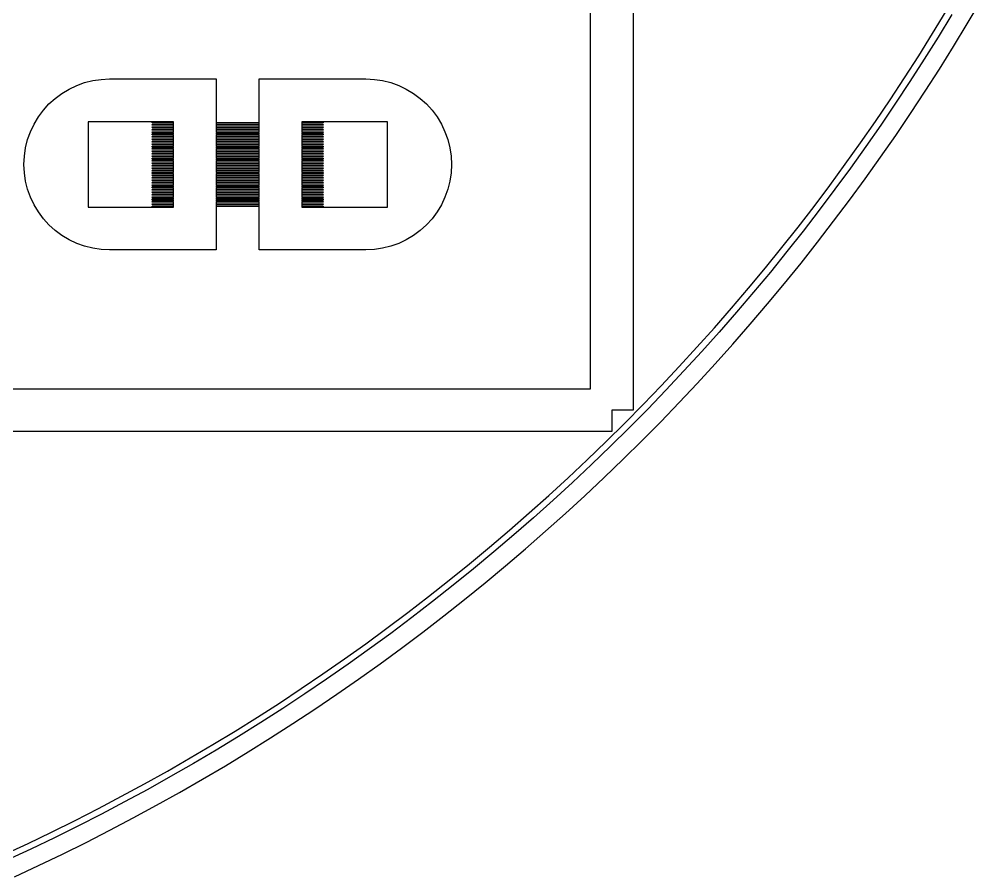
# Model space of a CAD drawing. Extents: x -16 to 83, y -18 to 83.
# Drawn here: x 53.39 to 75.88, y -13.66 to 6.4 of the extents above; entities that cross this region are included whole.
import ezdxf

# ---------------------------------------------------------------- set-up
doc = ezdxf.new("R2010")
doc.units = 0

msp = doc.modelspace()

# ---------------------------------------------------------------- linework, layer by layer
for p, q in [((67.75, 67.25), (67.75, -2.75)), ((66.75, -2.25), (66.75, 66.75)), ((75.5653, 6.28781), (75.8806, 6.82132)), ((74.7539, 6.05986), (75.0721, 6.58342)), ((75.2008, 6.50632), (74.8816, 5.98119)), ((75.2434, 5.75822), (75.5653, 6.28781)), ((74.4293, 5.54025), (74.7539, 6.05986)), ((74.8816, 5.98119), (74.556, 5.46001)), ((74.9151, 5.23262), (75.2434, 5.75822)), ((74.0984, 5.02466), (74.4293, 5.54025)), ((74.556, 5.46001), (74.2241, 4.94286)), ((74.5803, 4.71109), (74.9151, 5.23262)), ((54.9194, 4.91388), (55.1098, 4.96156)), ((55.1098, 4.96156), (55.304, 4.99036)), ((55.304, 4.99036), (55.5, 5)), ((55.5, 5), (58, 5)), ((58, 5), (58, 3.98499)), ((59, 3.98499), (59, 5)), ((59, 5), (61.5, 5)), ((61.5, 5), (61.696, 4.99036)), ((61.696, 4.99036), (61.8902, 4.96156)), ((61.8902, 4.96156), (62.0806, 4.91388)), ((73.7611, 4.51317), (74.0984, 5.02466)), ((54.3889, 4.66293), (54.5572, 4.76384)), ((54.5572, 4.76384), (54.7346, 4.84775)), ((54.7346, 4.84775), (54.9194, 4.91388)), ((62.0806, 4.91388), (62.2654, 4.84775)), ((62.2654, 4.84775), (62.4428, 4.76384)), ((62.4428, 4.76384), (62.6111, 4.66293)), ((74.2241, 4.94286), (73.8858, 4.42982)), ((54.0858, 4.4142), (54.2312, 4.54602)), ((54.2312, 4.54602), (54.3889, 4.66293)), ((62.6111, 4.66293), (62.7688, 4.54602)), ((62.7688, 4.54602), (62.9142, 4.4142)), ((73.4176, 4.00584), (73.7611, 4.51317)), ((74.2392, 4.19371), (74.5803, 4.71109)), ((53.954, 4.26878), (54.0858, 4.4142)), ((62.9142, 4.4142), (63.046, 4.26878)), ((73.8858, 4.42982), (73.5413, 3.92099)), ((53.7362, 3.94278), (53.8371, 4.11113)), ((53.8371, 4.11113), (53.954, 4.26878)), ((63.046, 4.26878), (63.1629, 4.11113)), ((63.1629, 4.11113), (63.2638, 3.94278)), ((73.8918, 3.68056), (74.2392, 4.19371)), ((53.6523, 3.76537), (53.7362, 3.94278)), ((57, 4), (55, 4)), ((55, 4), (55, 2)), ((56.5, 3.97499), (56.5, 3.98499)), ((56.5, 3.98499), (57, 3.98499)), ((57, 3.97499), (56.5, 3.97499)), ((56.5, 3.935), (56.5, 3.94499)), ((56.5, 3.94499), (57, 3.94499)), ((57, 3.935), (56.5, 3.935)), ((56.5, 3.89499), (56.5, 3.905)), ((56.5, 3.905), (57, 3.905)), ((57, 3.89499), (56.5, 3.89499)), ((56.5, 3.855), (56.5, 3.86499)), ((56.5, 3.86499), (57, 3.86499)), ((57, 3.855), (56.5, 3.855)), ((56.5, 3.81499), (56.5, 3.825)), ((56.5, 3.825), (57, 3.825)), ((57, 3.98499), (57, 4)), ((57, 3.94499), (57, 3.97499)), ((57, 3.905), (57, 3.935)), ((57, 3.86499), (57, 3.89499)), ((57, 3.825), (57, 3.855)), ((58, 3.98499), (59, 3.98499)), ((59, 3.97499), (58, 3.97499)), ((58, 3.97499), (58, 3.94499)), ((58, 3.94499), (59, 3.94499)), ((59, 3.935), (58, 3.935)), ((58, 3.935), (58, 3.905)), ((58, 3.905), (59, 3.905)), ((59, 3.89499), (58, 3.89499)), ((58, 3.89499), (58, 3.86499)), ((58, 3.86499), (59, 3.86499)), ((59, 3.855), (58, 3.855)), ((58, 3.855), (58, 3.825)), ((58, 3.825), (59, 3.825)), ((59, 3.94499), (59, 3.97499)), ((59, 3.905), (59, 3.935)), ((59, 3.86499), (59, 3.89499)), ((59, 3.825), (59, 3.855)), ((62, 4), (60, 4)), ((60, 4), (60, 3.98499)), ((60, 3.98499), (60.5, 3.98499)), ((60.5, 3.97499), (60, 3.97499)), ((60, 3.97499), (60, 3.94499)), ((60, 3.94499), (60.5, 3.94499)), ((60.5, 3.935), (60, 3.935)), ((60, 3.935), (60, 3.905)), ((60, 3.905), (60.5, 3.905)), ((60.5, 3.89499), (60, 3.89499)), ((60, 3.89499), (60, 3.86499)), ((60, 3.86499), (60.5, 3.86499)), ((60.5, 3.855), (60, 3.855)), ((60, 3.855), (60, 3.825)), ((60, 3.825), (60.5, 3.825)), ((60.5, 3.98499), (60.5, 3.97499)), ((60.5, 3.94499), (60.5, 3.935)), ((60.5, 3.905), (60.5, 3.89499)), ((60.5, 3.86499), (60.5, 3.855)), ((60.5, 3.825), (60.5, 3.81499)), ((62, 2), (62, 4)), ((63.2638, 3.94278), (63.3477, 3.76537)), ((73.0679, 3.50278), (73.4176, 4.00584)), ((73.5413, 3.92099), (73.1906, 3.41641)), ((53.5861, 3.58057), (53.6523, 3.76537)), ((57, 3.81499), (56.5, 3.81499)), ((56.5, 3.77499), (56.5, 3.78499)), ((56.5, 3.78499), (57, 3.78499)), ((57, 3.77499), (56.5, 3.77499)), ((56.5, 3.73499), (56.5, 3.745)), ((56.5, 3.745), (57, 3.745)), ((57, 3.73499), (56.5, 3.73499)), ((56.5, 3.69499), (56.5, 3.70499)), ((56.5, 3.70499), (57, 3.70499)), ((57, 3.69499), (56.5, 3.69499)), ((56.5, 3.655), (56.5, 3.66499)), ((56.5, 3.66499), (57, 3.66499)), ((57, 3.655), (56.5, 3.655)), ((56.5, 3.61499), (56.5, 3.625)), ((56.5, 3.625), (57, 3.625)), ((57, 3.61499), (56.5, 3.61499)), ((57, 3.78499), (57, 3.81499)), ((57, 3.745), (57, 3.77499)), ((57, 3.70499), (57, 3.73499)), ((57, 3.66499), (57, 3.69499)), ((57, 3.625), (57, 3.655)), ((57, 3.58499), (57, 3.61499)), ((59, 3.81499), (58, 3.81499)), ((58, 3.81499), (58, 3.78499)), ((58, 3.78499), (59, 3.78499)), ((59, 3.77499), (58, 3.77499)), ((58, 3.77499), (58, 3.745)), ((58, 3.745), (59, 3.745)), ((59, 3.73499), (58, 3.73499)), ((58, 3.73499), (58, 3.70499)), ((58, 3.70499), (59, 3.70499)), ((59, 3.69499), (58, 3.69499)), ((58, 3.69499), (58, 3.66499)), ((58, 3.66499), (59, 3.66499)), ((59, 3.655), (58, 3.655)), ((58, 3.655), (58, 3.625)), ((58, 3.625), (59, 3.625)), ((59, 3.61499), (58, 3.61499)), ((58, 3.61499), (58, 3.58499)), ((59, 3.78499), (59, 3.81499)), ((59, 3.745), (59, 3.77499)), ((59, 3.70499), (59, 3.73499)), ((59, 3.66499), (59, 3.69499)), ((59, 3.625), (59, 3.655)), ((59, 3.58499), (59, 3.61499)), ((60.5, 3.81499), (60, 3.81499)), ((60, 3.81499), (60, 3.78499)), ((60, 3.78499), (60.5, 3.78499)), ((60.5, 3.77499), (60, 3.77499)), ((60, 3.77499), (60, 3.745)), ((60, 3.745), (60.5, 3.745)), ((60.5, 3.73499), (60, 3.73499)), ((60, 3.73499), (60, 3.70499)), ((60, 3.70499), (60.5, 3.70499)), ((60.5, 3.69499), (60, 3.69499)), ((60, 3.69499), (60, 3.66499)), ((60, 3.66499), (60.5, 3.66499)), ((60.5, 3.655), (60, 3.655)), ((60, 3.655), (60, 3.625)), ((60, 3.625), (60.5, 3.625)), ((60.5, 3.61499), (60, 3.61499)), ((60, 3.61499), (60, 3.58499)), ((60.5, 3.78499), (60.5, 3.77499)), ((60.5, 3.745), (60.5, 3.73499)), ((60.5, 3.70499), (60.5, 3.69499)), ((60.5, 3.66499), (60.5, 3.655)), ((60.5, 3.625), (60.5, 3.61499)), ((63.3477, 3.76537), (63.4139, 3.58057)), ((73.538, 3.17169), (73.8918, 3.68056)), ((53.5096, 3.19603), (53.5384, 3.39017)), ((53.5384, 3.39017), (53.5861, 3.58057)), ((56.5, 3.575), (56.5, 3.58499)), ((56.5, 3.58499), (57, 3.58499)), ((57, 3.575), (56.5, 3.575)), ((56.5, 3.53499), (56.5, 3.545)), ((56.5, 3.545), (57, 3.545)), ((57, 3.53499), (56.5, 3.53499)), ((56.5, 3.495), (56.5, 3.50499)), ((56.5, 3.50499), (57, 3.50499)), ((57, 3.495), (56.5, 3.495)), ((56.5, 3.45499), (56.5, 3.465)), ((56.5, 3.465), (57, 3.465)), ((57, 3.45499), (56.5, 3.45499)), ((56.5, 3.41499), (56.5, 3.42499)), ((56.5, 3.42499), (57, 3.42499)), ((57, 3.41499), (56.5, 3.41499)), ((56.5, 3.375), (56.5, 3.38499)), ((56.5, 3.38499), (57, 3.38499)), ((57, 3.375), (56.5, 3.375)), ((57, 3.545), (57, 3.575)), ((57, 3.50499), (57, 3.53499)), ((57, 3.465), (57, 3.495)), ((57, 3.42499), (57, 3.45499)), ((57, 3.38499), (57, 3.41499)), ((57, 3.34499), (57, 3.375)), ((58, 3.58499), (59, 3.58499)), ((59, 3.575), (58, 3.575)), ((58, 3.575), (58, 3.545)), ((58, 3.545), (59, 3.545)), ((59, 3.53499), (58, 3.53499)), ((58, 3.53499), (58, 3.50499)), ((58, 3.50499), (59, 3.50499)), ((59, 3.495), (58, 3.495)), ((58, 3.495), (58, 3.465)), ((58, 3.465), (59, 3.465)), ((59, 3.45499), (58, 3.45499)), ((58, 3.45499), (58, 3.42499)), ((58, 3.42499), (59, 3.42499)), ((59, 3.41499), (58, 3.41499)), ((58, 3.41499), (58, 3.38499)), ((58, 3.38499), (59, 3.38499)), ((59, 3.375), (58, 3.375)), ((58, 3.375), (58, 3.34499)), ((59, 3.545), (59, 3.575)), ((59, 3.50499), (59, 3.53499)), ((59, 3.465), (59, 3.495)), ((59, 3.42499), (59, 3.45499)), ((59, 3.38499), (59, 3.41499)), ((59, 3.34499), (59, 3.375)), ((60, 3.58499), (60.5, 3.58499)), ((60.5, 3.575), (60, 3.575)), ((60, 3.575), (60, 3.545)), ((60, 3.545), (60.5, 3.545)), ((60.5, 3.53499), (60, 3.53499)), ((60, 3.53499), (60, 3.50499)), ((60, 3.50499), (60.5, 3.50499)), ((60.5, 3.495), (60, 3.495)), ((60, 3.495), (60, 3.465)), ((60, 3.465), (60.5, 3.465)), ((60.5, 3.45499), (60, 3.45499)), ((60, 3.45499), (60, 3.42499)), ((60, 3.42499), (60.5, 3.42499)), ((60.5, 3.41499), (60, 3.41499)), ((60, 3.41499), (60, 3.38499)), ((60, 3.38499), (60.5, 3.38499)), ((60.5, 3.375), (60, 3.375)), ((60, 3.375), (60, 3.34499)), ((60.5, 3.58499), (60.5, 3.575)), ((60.5, 3.545), (60.5, 3.53499)), ((60.5, 3.50499), (60.5, 3.495)), ((60.5, 3.465), (60.5, 3.45499)), ((60.5, 3.42499), (60.5, 3.41499)), ((60.5, 3.38499), (60.5, 3.375)), ((63.4139, 3.58057), (63.4616, 3.39017)), ((63.4616, 3.39017), (63.4904, 3.19603)), ((72.7121, 3.00404), (73.0679, 3.50278)), ((73.1906, 3.41641), (72.8336, 2.91618)), ((53.5, 3), (53.5096, 3.19603)), ((56.5, 3.33499), (56.5, 3.34499)), ((56.5, 3.34499), (57, 3.34499)), ((57, 3.33499), (56.5, 3.33499)), ((56.5, 3.295), (56.5, 3.30499)), ((56.5, 3.30499), (57, 3.30499)), ((57, 3.295), (56.5, 3.295)), ((56.5, 3.25499), (56.5, 3.265)), ((56.5, 3.265), (57, 3.265)), ((57, 3.25499), (56.5, 3.25499)), ((56.5, 3.215), (56.5, 3.22499)), ((56.5, 3.22499), (57, 3.22499)), ((57, 3.215), (56.5, 3.215)), ((56.5, 3.17499), (56.5, 3.185)), ((56.5, 3.185), (57, 3.185)), ((57, 3.17499), (56.5, 3.17499)), ((57, 3.30499), (57, 3.33499)), ((57, 3.265), (57, 3.295)), ((57, 3.22499), (57, 3.25499)), ((57, 3.185), (57, 3.215)), ((57, 3.14499), (57, 3.17499)), ((58, 3.34499), (59, 3.34499)), ((59, 3.33499), (58, 3.33499)), ((58, 3.33499), (58, 3.30499)), ((58, 3.30499), (59, 3.30499)), ((59, 3.295), (58, 3.295)), ((58, 3.295), (58, 3.265)), ((58, 3.265), (59, 3.265)), ((59, 3.25499), (58, 3.25499)), ((58, 3.25499), (58, 3.22499)), ((58, 3.22499), (59, 3.22499)), ((59, 3.215), (58, 3.215)), ((58, 3.215), (58, 3.185)), ((58, 3.185), (59, 3.185)), ((59, 3.17499), (58, 3.17499)), ((58, 3.17499), (58, 3.14499)), ((59, 3.30499), (59, 3.33499)), ((59, 3.265), (59, 3.295)), ((59, 3.22499), (59, 3.25499)), ((59, 3.185), (59, 3.215)), ((59, 3.14499), (59, 3.17499)), ((60, 3.34499), (60.5, 3.34499)), ((60.5, 3.33499), (60, 3.33499)), ((60, 3.33499), (60, 3.30499)), ((60, 3.30499), (60.5, 3.30499)), ((60.5, 3.295), (60, 3.295)), ((60, 3.295), (60, 3.265)), ((60, 3.265), (60.5, 3.265)), ((60.5, 3.25499), (60, 3.25499)), ((60, 3.25499), (60, 3.22499)), ((60, 3.22499), (60.5, 3.22499)), ((60.5, 3.215), (60, 3.215)), ((60, 3.215), (60, 3.185)), ((60, 3.185), (60.5, 3.185)), ((60.5, 3.17499), (60, 3.17499)), ((60, 3.17499), (60, 3.14499)), ((60.5, 3.34499), (60.5, 3.33499)), ((60.5, 3.30499), (60.5, 3.295)), ((60.5, 3.265), (60.5, 3.25499)), ((60.5, 3.22499), (60.5, 3.215)), ((60.5, 3.185), (60.5, 3.17499)), ((63.4904, 3.19603), (63.5, 3)), ((73.1781, 2.66722), (73.538, 3.17169)), ((53.5096, 2.80397), (53.5, 3)), ((56.5, 3.13499), (56.5, 3.14499)), ((56.5, 3.14499), (57, 3.14499)), ((57, 3.13499), (56.5, 3.13499)), ((56.5, 3.09499), (56.5, 3.105)), ((56.5, 3.105), (57, 3.105)), ((57, 3.09499), (56.5, 3.09499)), ((56.5, 3.05499), (56.5, 3.06499)), ((56.5, 3.06499), (57, 3.06499)), ((57, 3.05499), (56.5, 3.05499)), ((56.5, 3.015), (56.5, 3.02499)), ((56.5, 3.02499), (57, 3.02499)), ((57, 3.015), (56.5, 3.015)), ((56.5, 2.97501), (56.5, 2.985)), ((56.5, 2.985), (57, 2.985)), ((57, 2.97501), (56.5, 2.97501)), ((56.5, 2.93501), (56.5, 2.94501)), ((56.5, 2.94501), (57, 2.94501)), ((57, 2.93501), (56.5, 2.93501)), ((57, 3.105), (57, 3.13499)), ((57, 3.06499), (57, 3.09499)), ((57, 3.02499), (57, 3.05499)), ((57, 2.985), (57, 3.015)), ((57, 2.94501), (57, 2.97501)), ((57, 2.90501), (57, 2.93501)), ((58, 3.14499), (59, 3.14499)), ((59, 3.13499), (58, 3.13499)), ((58, 3.13499), (58, 3.105)), ((58, 3.105), (59, 3.105)), ((59, 3.09499), (58, 3.09499)), ((58, 3.09499), (58, 3.06499)), ((58, 3.06499), (59, 3.06499)), ((59, 3.05499), (58, 3.05499)), ((58, 3.05499), (58, 3.02499)), ((58, 3.02499), (59, 3.02499)), ((59, 3.015), (58, 3.015)), ((58, 3.015), (58, 2.985)), ((58, 2.985), (59, 2.985)), ((59, 2.97501), (58, 2.97501)), ((58, 2.97501), (58, 2.94501)), ((58, 2.94501), (59, 2.94501)), ((59, 2.93501), (58, 2.93501)), ((58, 2.93501), (58, 2.90501)), ((59, 3.105), (59, 3.13499)), ((59, 3.06499), (59, 3.09499)), ((59, 3.02499), (59, 3.05499)), ((59, 2.985), (59, 3.015)), ((59, 2.94501), (59, 2.97501)), ((59, 2.90501), (59, 2.93501)), ((60, 3.14499), (60.5, 3.14499)), ((60.5, 3.13499), (60, 3.13499)), ((60, 3.13499), (60, 3.105)), ((60, 3.105), (60.5, 3.105)), ((60.5, 3.09499), (60, 3.09499)), ((60, 3.09499), (60, 3.06499)), ((60, 3.06499), (60.5, 3.06499)), ((60.5, 3.05499), (60, 3.05499)), ((60, 3.05499), (60, 3.02499)), ((60, 3.02499), (60.5, 3.02499)), ((60.5, 3.015), (60, 3.015)), ((60, 3.015), (60, 2.985)), ((60, 2.985), (60.5, 2.985)), ((60.5, 2.97501), (60, 2.97501)), ((60, 2.97501), (60, 2.94501)), ((60, 2.94501), (60.5, 2.94501)), ((60.5, 2.93501), (60, 2.93501)), ((60, 2.93501), (60, 2.90501)), ((60.5, 3.14499), (60.5, 3.13499)), ((60.5, 3.105), (60.5, 3.09499)), ((60.5, 3.06499), (60.5, 3.05499)), ((60.5, 3.02499), (60.5, 3.015)), ((60.5, 2.985), (60.5, 2.97501)), ((60.5, 2.94501), (60.5, 2.93501)), ((63.5, 3), (63.4904, 2.80397)), ((72.3501, 2.50972), (72.7121, 3.00404)), ((53.5384, 2.60983), (53.5096, 2.80397)), ((56.5, 2.895), (56.5, 2.90501)), ((56.5, 2.90501), (57, 2.90501)), ((57, 2.895), (56.5, 2.895)), ((56.5, 2.85501), (56.5, 2.86501)), ((56.5, 2.86501), (57, 2.86501)), ((57, 2.85501), (56.5, 2.85501)), ((56.5, 2.815), (56.5, 2.82501)), ((56.5, 2.82501), (57, 2.82501)), ((57, 2.815), (56.5, 2.815)), ((56.5, 2.77501), (56.5, 2.785)), ((56.5, 2.785), (57, 2.785)), ((57, 2.77501), (56.5, 2.77501)), ((56.5, 2.735), (56.5, 2.74501)), ((56.5, 2.74501), (57, 2.74501)), ((57, 2.735), (56.5, 2.735)), ((56.5, 2.69501), (56.5, 2.705)), ((56.5, 2.705), (57, 2.705)), ((57, 2.86501), (57, 2.895)), ((57, 2.82501), (57, 2.85501)), ((57, 2.785), (57, 2.815)), ((57, 2.74501), (57, 2.77501)), ((57, 2.705), (57, 2.735)), ((58, 2.90501), (59, 2.90501)), ((59, 2.895), (58, 2.895)), ((58, 2.895), (58, 2.86501)), ((58, 2.86501), (59, 2.86501)), ((59, 2.85501), (58, 2.85501)), ((58, 2.85501), (58, 2.82501)), ((58, 2.82501), (59, 2.82501)), ((59, 2.815), (58, 2.815)), ((58, 2.815), (58, 2.785)), ((58, 2.785), (59, 2.785)), ((59, 2.77501), (58, 2.77501)), ((58, 2.77501), (58, 2.74501)), ((58, 2.74501), (59, 2.74501)), ((59, 2.735), (58, 2.735)), ((58, 2.735), (58, 2.705)), ((58, 2.705), (59, 2.705)), ((59, 2.86501), (59, 2.895)), ((59, 2.82501), (59, 2.85501)), ((59, 2.785), (59, 2.815)), ((59, 2.74501), (59, 2.77501)), ((59, 2.705), (59, 2.735)), ((60, 2.90501), (60.5, 2.90501)), ((60.5, 2.895), (60, 2.895)), ((60, 2.895), (60, 2.86501)), ((60, 2.86501), (60.5, 2.86501)), ((60.5, 2.85501), (60, 2.85501)), ((60, 2.85501), (60, 2.82501)), ((60, 2.82501), (60.5, 2.82501)), ((60.5, 2.815), (60, 2.815)), ((60, 2.815), (60, 2.785)), ((60, 2.785), (60.5, 2.785)), ((60.5, 2.77501), (60, 2.77501)), ((60, 2.77501), (60, 2.74501)), ((60, 2.74501), (60.5, 2.74501)), ((60.5, 2.735), (60, 2.735)), ((60, 2.735), (60, 2.705)), ((60, 2.705), (60.5, 2.705)), ((60.5, 2.90501), (60.5, 2.895)), ((60.5, 2.86501), (60.5, 2.85501)), ((60.5, 2.82501), (60.5, 2.815)), ((60.5, 2.785), (60.5, 2.77501)), ((60.5, 2.74501), (60.5, 2.735)), ((60.5, 2.705), (60.5, 2.69501)), ((63.4904, 2.80397), (63.4616, 2.60983)), ((72.8336, 2.91618), (72.4706, 2.42036)), ((53.5861, 2.41943), (53.5384, 2.60983)), ((57, 2.69501), (56.5, 2.69501)), ((56.5, 2.65501), (56.5, 2.66501)), ((56.5, 2.66501), (57, 2.66501)), ((57, 2.65501), (56.5, 2.65501)), ((56.5, 2.61501), (56.5, 2.625)), ((56.5, 2.625), (57, 2.625)), ((57, 2.61501), (56.5, 2.61501)), ((56.5, 2.57501), (56.5, 2.58501)), ((56.5, 2.58501), (57, 2.58501)), ((57, 2.57501), (56.5, 2.57501)), ((56.5, 2.535), (56.5, 2.54501)), ((56.5, 2.54501), (57, 2.54501)), ((57, 2.535), (56.5, 2.535)), ((56.5, 2.49501), (56.5, 2.505)), ((56.5, 2.505), (57, 2.505)), ((57, 2.49501), (56.5, 2.49501)), ((57, 2.66501), (57, 2.69501)), ((57, 2.625), (57, 2.65501)), ((57, 2.58501), (57, 2.61501)), ((57, 2.54501), (57, 2.57501)), ((57, 2.505), (57, 2.535)), ((57, 2.46501), (57, 2.49501)), ((59, 2.69501), (58, 2.69501)), ((58, 2.69501), (58, 2.66501)), ((58, 2.66501), (59, 2.66501)), ((59, 2.65501), (58, 2.65501)), ((58, 2.65501), (58, 2.625)), ((58, 2.625), (59, 2.625)), ((59, 2.61501), (58, 2.61501)), ((58, 2.61501), (58, 2.58501)), ((58, 2.58501), (59, 2.58501)), ((59, 2.57501), (58, 2.57501)), ((58, 2.57501), (58, 2.54501)), ((58, 2.54501), (59, 2.54501)), ((59, 2.535), (58, 2.535)), ((58, 2.535), (58, 2.505)), ((58, 2.505), (59, 2.505)), ((59, 2.49501), (58, 2.49501)), ((58, 2.49501), (58, 2.46501)), ((59, 2.66501), (59, 2.69501)), ((59, 2.625), (59, 2.65501)), ((59, 2.58501), (59, 2.61501)), ((59, 2.54501), (59, 2.57501)), ((59, 2.505), (59, 2.535)), ((59, 2.46501), (59, 2.49501)), ((60.5, 2.69501), (60, 2.69501)), ((60, 2.69501), (60, 2.66501)), ((60, 2.66501), (60.5, 2.66501)), ((60.5, 2.65501), (60, 2.65501)), ((60, 2.65501), (60, 2.625)), ((60, 2.625), (60.5, 2.625)), ((60.5, 2.61501), (60, 2.61501)), ((60, 2.61501), (60, 2.58501)), ((60, 2.58501), (60.5, 2.58501)), ((60.5, 2.57501), (60, 2.57501)), ((60, 2.57501), (60, 2.54501)), ((60, 2.54501), (60.5, 2.54501)), ((60.5, 2.535), (60, 2.535)), ((60, 2.535), (60, 2.505)), ((60, 2.505), (60.5, 2.505)), ((60.5, 2.49501), (60, 2.49501)), ((60, 2.49501), (60, 2.46501)), ((60.5, 2.66501), (60.5, 2.65501)), ((60.5, 2.625), (60.5, 2.61501)), ((60.5, 2.58501), (60.5, 2.57501)), ((60.5, 2.54501), (60.5, 2.535)), ((60.5, 2.505), (60.5, 2.49501)), ((63.4616, 2.60983), (63.4139, 2.41943)), ((71.9821, 2.01987), (72.3501, 2.50972)), ((72.812, 2.16719), (73.1781, 2.66722)), ((53.6523, 2.23463), (53.5861, 2.41943)), ((56.5, 2.455), (56.5, 2.46501)), ((56.5, 2.46501), (57, 2.46501)), ((57, 2.455), (56.5, 2.455)), ((56.5, 2.41501), (56.5, 2.425)), ((56.5, 2.425), (57, 2.425)), ((57, 2.41501), (56.5, 2.41501)), ((56.5, 2.375), (56.5, 2.38501)), ((56.5, 2.38501), (57, 2.38501)), ((57, 2.375), (56.5, 2.375)), ((56.5, 2.33501), (56.5, 2.345)), ((56.5, 2.345), (57, 2.345)), ((57, 2.33501), (56.5, 2.33501)), ((56.5, 2.29501), (56.5, 2.30501)), ((56.5, 2.30501), (57, 2.30501)), ((57, 2.29501), (56.5, 2.29501)), ((56.5, 2.255), (56.5, 2.26501)), ((56.5, 2.26501), (57, 2.26501)), ((57, 2.255), (56.5, 2.255)), ((57, 2.425), (57, 2.455)), ((57, 2.38501), (57, 2.41501)), ((57, 2.345), (57, 2.375)), ((57, 2.30501), (57, 2.33501)), ((57, 2.26501), (57, 2.29501)), ((57, 2.22501), (57, 2.255)), ((58, 2.46501), (59, 2.46501)), ((59, 2.455), (58, 2.455)), ((58, 2.455), (58, 2.425)), ((58, 2.425), (59, 2.425)), ((59, 2.41501), (58, 2.41501)), ((58, 2.41501), (58, 2.38501)), ((58, 2.38501), (59, 2.38501)), ((59, 2.375), (58, 2.375)), ((58, 2.375), (58, 2.345)), ((58, 2.345), (59, 2.345)), ((59, 2.33501), (58, 2.33501)), ((58, 2.33501), (58, 2.30501)), ((58, 2.30501), (59, 2.30501)), ((59, 2.29501), (58, 2.29501)), ((58, 2.29501), (58, 2.26501)), ((58, 2.26501), (59, 2.26501)), ((59, 2.255), (58, 2.255)), ((58, 2.255), (58, 2.22501)), ((59, 2.425), (59, 2.455)), ((59, 2.38501), (59, 2.41501)), ((59, 2.345), (59, 2.375)), ((59, 2.30501), (59, 2.33501)), ((59, 2.26501), (59, 2.29501)), ((59, 2.22501), (59, 2.255)), ((60, 2.46501), (60.5, 2.46501)), ((60.5, 2.455), (60, 2.455)), ((60, 2.455), (60, 2.425)), ((60, 2.425), (60.5, 2.425)), ((60.5, 2.41501), (60, 2.41501)), ((60, 2.41501), (60, 2.38501)), ((60, 2.38501), (60.5, 2.38501)), ((60.5, 2.375), (60, 2.375)), ((60, 2.375), (60, 2.345)), ((60, 2.345), (60.5, 2.345)), ((60.5, 2.33501), (60, 2.33501)), ((60, 2.33501), (60, 2.30501)), ((60, 2.30501), (60.5, 2.30501)), ((60.5, 2.29501), (60, 2.29501)), ((60, 2.29501), (60, 2.26501)), ((60, 2.26501), (60.5, 2.26501)), ((60.5, 2.255), (60, 2.255)), ((60, 2.255), (60, 2.22501)), ((60.5, 2.46501), (60.5, 2.455)), ((60.5, 2.425), (60.5, 2.41501)), ((60.5, 2.38501), (60.5, 2.375)), ((60.5, 2.345), (60.5, 2.33501)), ((60.5, 2.30501), (60.5, 2.29501)), ((60.5, 2.26501), (60.5, 2.255)), ((63.4139, 2.41943), (63.3477, 2.23463)), ((72.4706, 2.42036), (72.1015, 1.92905)), ((53.7362, 2.05722), (53.6523, 2.23463)), ((53.8371, 1.88887), (53.7362, 2.05722)), ((56.5, 2.21501), (56.5, 2.22501)), ((56.5, 2.22501), (57, 2.22501)), ((57, 2.21501), (56.5, 2.21501)), ((56.5, 2.175), (56.5, 2.18501)), ((56.5, 2.18501), (57, 2.18501)), ((57, 2.175), (56.5, 2.175)), ((56.5, 2.13501), (56.5, 2.145)), ((56.5, 2.145), (57, 2.145)), ((57, 2.13501), (56.5, 2.13501)), ((56.5, 2.095), (56.5, 2.10501)), ((56.5, 2.10501), (57, 2.10501)), ((57, 2.095), (56.5, 2.095)), ((56.5, 2.05501), (56.5, 2.065)), ((56.5, 2.065), (57, 2.065)), ((57, 2.05501), (56.5, 2.05501)), ((56.5, 2.01501), (56.5, 2.02501)), ((56.5, 2.02501), (57, 2.02501)), ((57, 2.18501), (57, 2.21501)), ((57, 2.145), (57, 2.175)), ((57, 2.10501), (57, 2.13501)), ((57, 2.065), (57, 2.095)), ((57, 2.02501), (57, 2.05501)), ((58, 2.22501), (59, 2.22501)), ((59, 2.21501), (58, 2.21501)), ((58, 2.21501), (58, 2.18501)), ((58, 2.18501), (59, 2.18501)), ((59, 2.175), (58, 2.175)), ((58, 2.175), (58, 2.145)), ((58, 2.145), (59, 2.145)), ((59, 2.13501), (58, 2.13501)), ((58, 2.13501), (58, 2.10501)), ((58, 2.10501), (59, 2.10501)), ((59, 2.095), (58, 2.095)), ((58, 2.095), (58, 2.065)), ((58, 2.065), (59, 2.065)), ((59, 2.05501), (58, 2.05501)), ((58, 2.05501), (58, 2.02501)), ((58, 2.02501), (59, 2.02501)), ((59, 2.18501), (59, 2.21501)), ((59, 2.145), (59, 2.175)), ((59, 2.10501), (59, 2.13501)), ((59, 2.065), (59, 2.095)), ((59, 2.02501), (59, 2.05501)), ((60, 2.22501), (60.5, 2.22501)), ((60.5, 2.21501), (60, 2.21501)), ((60, 2.21501), (60, 2.18501)), ((60, 2.18501), (60.5, 2.18501)), ((60.5, 2.175), (60, 2.175)), ((60, 2.175), (60, 2.145)), ((60, 2.145), (60.5, 2.145)), ((60.5, 2.13501), (60, 2.13501)), ((60, 2.13501), (60, 2.10501)), ((60, 2.10501), (60.5, 2.10501)), ((60.5, 2.095), (60, 2.095)), ((60, 2.095), (60, 2.065)), ((60, 2.065), (60.5, 2.065)), ((60.5, 2.05501), (60, 2.05501)), ((60, 2.05501), (60, 2.02501)), ((60, 2.02501), (60.5, 2.02501)), ((60.5, 2.22501), (60.5, 2.21501)), ((60.5, 2.18501), (60.5, 2.175)), ((60.5, 2.145), (60.5, 2.13501)), ((60.5, 2.10501), (60.5, 2.095)), ((60.5, 2.065), (60.5, 2.05501)), ((60.5, 2.02501), (60.5, 2.01501)), ((63.2638, 2.05722), (63.1629, 1.88887)), ((63.3477, 2.23463), (63.2638, 2.05722)), ((72.4398, 1.67169), (72.812, 2.16719)), ((53.954, 1.73122), (53.8371, 1.88887)), ((55, 2), (57, 2)), ((57, 2.01501), (56.5, 2.01501)), ((57, 2), (57, 2.01501)), ((59, 2.01501), (58, 2.01501)), ((58, 2.01501), (58, 1)), ((59, 1), (59, 2.01501)), ((60.5, 2.01501), (60, 2.01501)), ((60, 2.01501), (60, 2)), ((60, 2), (62, 2)), ((63.1629, 1.88887), (63.046, 1.73122)), ((71.6082, 1.53458), (71.9821, 2.01987)), ((72.1015, 1.92905), (71.7264, 1.44229)), ((54.0858, 1.5858), (53.954, 1.73122)), ((54.2312, 1.45398), (54.0858, 1.5858)), ((62.9142, 1.5858), (62.7688, 1.45398)), ((63.046, 1.73122), (62.9142, 1.5858)), ((72.0615, 1.18082), (72.4398, 1.67169)), ((54.3889, 1.33707), (54.2312, 1.45398)), ((62.7688, 1.45398), (62.6111, 1.33707)), ((71.2283, 1.05389), (71.6082, 1.53458)), ((71.7264, 1.44229), (71.3454, 0.96018)), ((54.5572, 1.23616), (54.3889, 1.33707)), ((54.7346, 1.15225), (54.5572, 1.23616)), ((54.9194, 1.08612), (54.7346, 1.15225)), ((62.2654, 1.15225), (62.0806, 1.08612)), ((62.4428, 1.23616), (62.2654, 1.15225)), ((62.6111, 1.33707), (62.4428, 1.23616)), ((71.6772, 0.69459), (72.0615, 1.18082)), ((55.1098, 1.03844), (54.9194, 1.08612)), ((55.304, 1.00964), (55.1098, 1.03844)), ((55.5, 1), (55.304, 1.00964)), ((58, 1), (55.5, 1)), ((61.5, 1), (59, 1)), ((61.696, 1.00964), (61.5, 1)), ((61.8902, 1.03844), (61.696, 1.00964)), ((62.0806, 1.08612), (61.8902, 1.03844)), ((70.8425, 0.57793), (71.2283, 1.05389)), ((71.3454, 0.96018), (70.9585, 0.48276)), ((71.287, 0.21315), (71.6772, 0.69459)), ((70.451, 0.10672), (70.8425, 0.57793)), ((70.9585, 0.48276), (70.5658, 0.01015)), ((70.0536, -0.35965), (70.451, 0.10672)), ((70.5658, 0.01015), (70.1672, -0.45763)), ((70.8909, -0.26349), (71.287, 0.21315)), ((69.6506, -0.82111), (70.0536, -0.35965)), ((70.489, -0.73523), (70.8909, -0.26349)), ((70.1672, -0.45763), (69.763, -0.92047)), ((69.242, -1.27757), (69.6506, -0.82111)), ((70.0814, -1.202), (70.489, -0.73523)), ((69.763, -0.92047), (69.3531, -1.37831)), ((68.8278, -1.729), (69.242, -1.27757)), ((69.668, -1.66373), (70.0814, -1.202)), ((69.3531, -1.37831), (68.9377, -1.83109)), ((68.408, -2.17531), (68.8278, -1.729)), ((69.249, -2.12035), (69.668, -1.66373)), ((68.9377, -1.83109), (68.5167, -2.27873)), ((67.9828, -2.61642), (68.408, -2.17531)), ((68.8245, -2.57179), (69.249, -2.12035)), ((-2.25, -2.25), (66.75, -2.25)), ((68.5167, -2.27873), (68.0902, -2.72119)), ((67.5523, -3.05231), (67.9828, -2.61642)), ((68.3944, -3.01799), (68.8245, -2.57179)), ((67.75, -2.75), (67.25, -2.75)), ((67.25, -2.75), (67.25, -3.25)), ((68.0902, -2.72119), (67.6584, -3.15837)), ((67.1164, -3.48285), (67.5523, -3.05231)), ((67.9589, -3.45889), (68.3944, -3.01799)), ((67.25, -3.25), (-2.75, -3.25)), ((67.6584, -3.15837), (67.2212, -3.59021)), ((66.6753, -3.90804), (67.1164, -3.48285)), ((67.2212, -3.59021), (66.7787, -4.01666)), ((67.518, -3.89439), (67.9589, -3.45889)), ((66.229, -4.32776), (66.6753, -3.90804)), ((66.7787, -4.01666), (66.3311, -4.43765)), ((67.0718, -4.32448), (67.518, -3.89439)), ((65.7776, -4.74197), (66.229, -4.32776)), ((66.3311, -4.43765), (65.8783, -4.85312)), ((66.6203, -4.74904), (67.0718, -4.32448)), ((65.3211, -5.15063), (65.7776, -4.74197)), ((65.8783, -4.85312), (65.4205, -5.263)), ((66.1637, -5.16803), (66.6203, -4.74904)), ((64.8596, -5.55365), (65.3211, -5.15063)), ((65.702, -5.58138), (66.1637, -5.16803)), ((65.4205, -5.263), (64.9576, -5.66722)), ((64.3933, -5.95097), (64.8596, -5.55365)), ((65.2352, -5.98904), (65.702, -5.58138)), ((64.9576, -5.66722), (64.4899, -6.06575)), ((63.9221, -6.34254), (64.3933, -5.95097)), ((64.4899, -6.06575), (64.0172, -6.4585)), ((64.7635, -6.39095), (65.2352, -5.98904)), ((63.4461, -6.7283), (63.9221, -6.34254)), ((64.0172, -6.4585), (63.5398, -6.84541)), ((64.2868, -6.78702), (64.7635, -6.39095)), ((62.9654, -7.10818), (63.4461, -6.7283)), ((63.5398, -6.84541), (63.0577, -7.22644)), ((63.8054, -7.17723), (64.2868, -6.78702)), ((62.4801, -7.48215), (62.9654, -7.10818)), ((63.3192, -7.56149), (63.8054, -7.17723)), ((63.0577, -7.22644), (62.571, -7.60153)), ((61.9903, -7.85013), (62.4801, -7.48215)), ((62.571, -7.60153), (62.0796, -7.97061)), ((62.8283, -7.93976), (63.3192, -7.56149)), ((61.496, -8.21207), (61.9903, -7.85013)), ((62.0796, -7.97061), (61.5838, -8.33363)), ((62.3328, -8.31198), (62.8283, -7.93976)), ((60.9972, -8.56792), (61.496, -8.21207)), ((61.8328, -8.67809), (62.3328, -8.31198)), ((61.5838, -8.33363), (61.0836, -8.69055)), ((60.4942, -8.91762), (60.9972, -8.56792)), ((61.0836, -8.69055), (60.579, -9.04131)), ((61.3283, -9.03802), (61.8328, -8.67809)), ((59.9868, -9.26111), (60.4942, -8.91762)), ((60.579, -9.04131), (60.0702, -9.38583)), ((60.8194, -9.39175), (61.3283, -9.03802)), ((59.4753, -9.59836), (59.9868, -9.26111)), ((60.0702, -9.38583), (59.5571, -9.72409)), ((60.3063, -9.73921), (60.8194, -9.39175)), ((58.9597, -9.92931), (59.4753, -9.59836)), ((59.5571, -9.72409), (59.04, -10.056)), ((59.7889, -10.0803), (60.3063, -9.73921)), ((58.4401, -10.2539), (58.9597, -9.92931)), ((59.04, -10.056), (58.5188, -10.3816)), ((59.2674, -10.4151), (59.7889, -10.0803)), ((57.9166, -10.5721), (58.4401, -10.2539)), ((58.5188, -10.3816), (57.9937, -10.7008)), ((58.7418, -10.7434), (59.2674, -10.4151)), ((57.3891, -10.8838), (57.9166, -10.5721)), ((57.9937, -10.7008), (57.4647, -11.0134)), ((58.2122, -11.0653), (58.7418, -10.7434)), ((56.8579, -11.1891), (57.3891, -10.8838)), ((57.4647, -11.0134), (56.9319, -11.3196)), ((56.323, -11.4878), (56.8579, -11.1891)), ((57.6787, -11.3806), (58.2122, -11.0653)), ((56.9319, -11.3196), (56.3953, -11.6192)), ((57.1414, -11.6894), (57.6787, -11.3806)), ((55.7845, -11.7799), (56.323, -11.4878)), ((56.3953, -11.6192), (55.8552, -11.9122)), ((56.6003, -11.9915), (57.1414, -11.6894)), ((55.2424, -12.0654), (55.7845, -11.7799)), ((55.8552, -11.9122), (55.3115, -12.1985)), ((54.6968, -12.3442), (55.2424, -12.0654)), ((56.0555, -12.287), (56.6003, -11.9915)), ((54.1479, -12.6163), (54.6968, -12.3442)), ((55.3115, -12.1985), (54.7643, -12.4782)), ((55.5072, -12.5758), (56.0555, -12.287)), ((54.7643, -12.4782), (54.2137, -12.7511)), ((54.9554, -12.8578), (55.5072, -12.5758)), ((53.5957, -12.8817), (54.1479, -12.6163)), ((54.2137, -12.7511), (53.6598, -13.0173)), ((53.0402, -13.1402), (53.5957, -12.8817)), ((53.6598, -13.0173), (53.1027, -13.2766)), ((54.4001, -13.1331), (54.9554, -12.8578)), ((53.8415, -13.4015), (54.4001, -13.1331)), ((53.2797, -13.663), (53.8415, -13.4015))]:
    msp.add_line(p, q)

doc.saveas('drawing.dxf')
